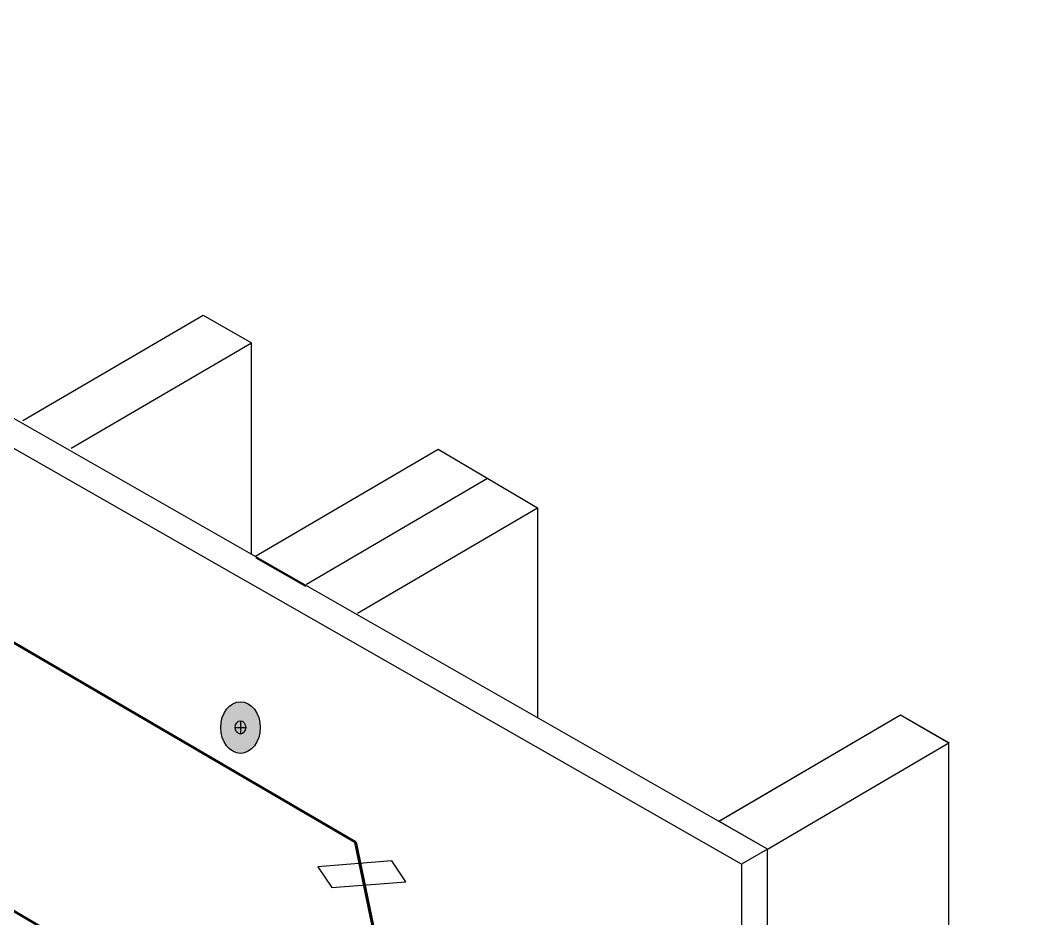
# Model space of a CAD drawing. Extents: x -1279 to 5791, y -3809 to 1769.
# Drawn here: x 1235.2 to 1424.5, y 1328.4 to 1494.8 of the extents above; entities that cross this region are included whole.
import ezdxf

# ---------------------------------------------------------------- set-up
doc = ezdxf.new("R2010")
doc.units = 0
doc.header["$MEASUREMENT"] = 0
doc.linetypes.add('AI-Linetype-7', pattern=[27, 18, -9])
doc.layers.add('G-ANNO-TTLB', color=7, linetype='Continuous', lineweight=0)
doc.layers.add('TYVEK', color=7, linetype='Continuous', lineweight=0)

# ---------------------------------------------------------------- blocks, each defined once
blk = doc.blocks.new('Block_162')
at = {"layer": 'TYVEK', "true_color": 0x003b71, "transparency": 33554687}
h = blk.add_hatch(color=156, dxfattribs=at)
h.dxf.hatch_style = 2
edge = h.paths.add_edge_path()
edge.add_ellipse((1276.02, 1363.79), major_axis=(0, 4.78), ratio=0.766948, start_angle=0, end_angle=360)
at = {"layer": 'TYVEK', "color": 18, "lineweight": 25, "true_color": 0x080808}
for p, q in [((1276.02, 1365.06), (1276.02, 1362.59)), ((1275.04, 1363.82), (1276.99, 1363.82))]:
    blk.add_line(p, q, dxfattribs=at)
at = {"layer": 'TYVEK', "color": 18, "lineweight": 25, "true_color": 0x000000}
blk.add_ellipse((1276.02, 1363.79), major_axis=(0, 4.78), ratio=0.766948, dxfattribs=at)
at = {"layer": 'TYVEK', "color": 18, "lineweight": 25, "true_color": 0x080808}
blk.add_ellipse((1276.02, 1363.82), major_axis=(0, 1.23), ratio=0.788846, dxfattribs=at)

msp = doc.modelspace()

# ---------------------------------------------------------------- hatches: boundary and pattern name
at = {"layer": 'G-ANNO-TTLB', "true_color": 0xff00ff, "transparency": 33554687}
h = msp.add_hatch(color=6, dxfattribs=at)
edge = h.paths.add_edge_path()
edge.add_spline(control_points=[(1773.02, -796.5), (1773.02, -796.5), (-1156.5, -796.5), (-1156.5, -796.5), (-1156.5, -796.5), (-1156.5, 1660.5), (-1156.5, 1660.5), (-1156.5, 1660.5), (1773.02, 1660.5), (1773.02, 1660.5), (1773.02, 1660.5), (1773.02, -796.5), (1773.02, -796.5)], knot_values=[0, 0, 0, 0, 1, 1, 1, 2, 2, 2, 3, 3, 3, 4, 4, 4, 4], degree=3, periodic=0)
edge = h.paths.add_edge_path()
edge.add_spline(control_points=[(-1147.5, 1651.5), (-1147.5, 1651.5), (-1147.5, -787.5), (-1147.5, -787.5), (-1147.5, -787.5), (1764.02, -787.5), (1764.02, -787.5), (1764.02, -787.5), (1764.02, 1651.5), (1764.02, 1651.5), (1764.02, 1651.5), (-1147.5, 1651.5), (-1147.5, 1651.5)], knot_values=[0, 0, 0, 0, 1, 1, 1, 2, 2, 2, 3, 3, 3, 4, 4, 4, 4], degree=3, periodic=0)
edge.add_line((-1147.5, 1651.5), (-1147.5, 1651.5))

# ---------------------------------------------------------------- linework, layer by layer
at = {"layer": 'G-ANNO-TTLB'}
for points in [[(1773.02, -796.5), (1773.02, -796.5), (-1156.5, -796.5), (-1156.5, -796.5), (-1156.5, -796.5), (-1156.5, 1660.5), (-1156.5, 1660.5), (-1156.5, 1660.5), (1773.02, 1660.5), (1773.02, 1660.5), (1773.02, 1660.5), (1773.02, -796.5), (1773.02, -796.5)], [(-1147.5, 1651.5), (-1147.5, 1651.5), (-1147.5, -787.5), (-1147.5, -787.5), (-1147.5, -787.5), (1764.02, -787.5), (1764.02, -787.5), (1764.02, -787.5), (1764.02, 1651.5), (1764.02, 1651.5), (1764.02, 1651.5), (-1147.5, 1651.5), (-1147.5, 1651.5)]]:
    msp.add_open_spline(points, degree=3, knots=[0, 0, 0, 0, 1, 1, 1, 2, 2, 2, 3, 3, 3, 4, 4, 4, 4], dxfattribs=at)
at = {"layer": 'TYVEK', "color": 2, "lineweight": 25, "true_color": 0xffff00}
for p, q in [((1373.71, 1341.26), (1104.92, 1494.75)), ((1373.71, 1246.76), (1373.71, 1341.26))]:
    msp.add_line(p, q, dxfattribs=at)
at = {"layer": 'TYVEK', "color": 18, "lineweight": 25, "true_color": 0x000000}
for q in [(1100.11, 1491.96), (1368.9, 1252.05)]:
    msp.add_line((1368.9, 1338.48), q, dxfattribs=at)
at = {"layer": 'TYVEK', "color": 33, "lineweight": 25, "true_color": 0xcc9966}
for p, q in [((1235.69, 1420.67), (1269.1, 1440.23)), ((1269.1, 1440.23), (1278.06, 1435.1)), ((1244.65, 1415.53), (1278.06, 1435.1)), ((1278.07, 1395.87), (1278.06, 1435.1)), ((1278.71, 1395.51), (1312.64, 1415.37)), ((1312.64, 1415.37), (1331.1, 1404.53)), ((1288.25, 1390.35), (1321.79, 1409.99)), ((1297.69, 1384.96), (1331.1, 1404.53)), ((1331.1, 1404.51), (1331.1, 1365.59)), ((1364.96, 1346.57), (1398.37, 1366.14)), ((1398.37, 1366.14), (1407.34, 1360.95)), ((1373.71, 1341.26), (1407.34, 1360.95)), ((1407.33, 936.47), (1407.33, 1360.83))]:
    msp.add_line(p, q, dxfattribs=at)
at = {"layer": 'TYVEK', "color": 252, "linetype": 'AI-Linetype-7', "lineweight": 25, "true_color": 0x848484}
msp.add_line((1278.89, 1395.26), (1288.1, 1389.98), dxfattribs=at)
at = {"layer": 'TYVEK', "color": 18, "lineweight": 60, "true_color": 0x000000}
for p, q in [((1213.34, 1391.54), (1297.35, 1342.56)), ((1309.47, 1285.7), (1172.32, 1365.78)), ((1308.75, 1287.51), (1297.35, 1342.56))]:
    msp.add_line(p, q, dxfattribs=at)
at = {"layer": 'TYVEK', "color": 165, "lineweight": 25, "true_color": 0x4c5f99}
msp.add_line((1373.71, 1341.26), (1368.9, 1338.48), dxfattribs=at)
at = {"layer": 'TYVEK', "color": 33, "lineweight": 25, "true_color": 0xcc9966}
msp.add_lwpolyline([(1373.71, 1341.26), (1364.71, 1346.42), (1398.36, 1366.13), (1407.36, 1360.96)], dxfattribs=at)
at = {"layer": 'TYVEK', "color": 2, "lineweight": 25, "true_color": 0xffff00}
msp.add_lwpolyline([(1304.06, 1339.07), (1290.35, 1337.98), (1292.98, 1334.14), (1306.69, 1335.23)], close=True, dxfattribs=at)

# ---------------------------------------------------------------- block references
at = {"layer": 'TYVEK'}
msp.add_blockref('Block_162', (0, 0), dxfattribs=at)

doc.saveas('drawing.dxf')
